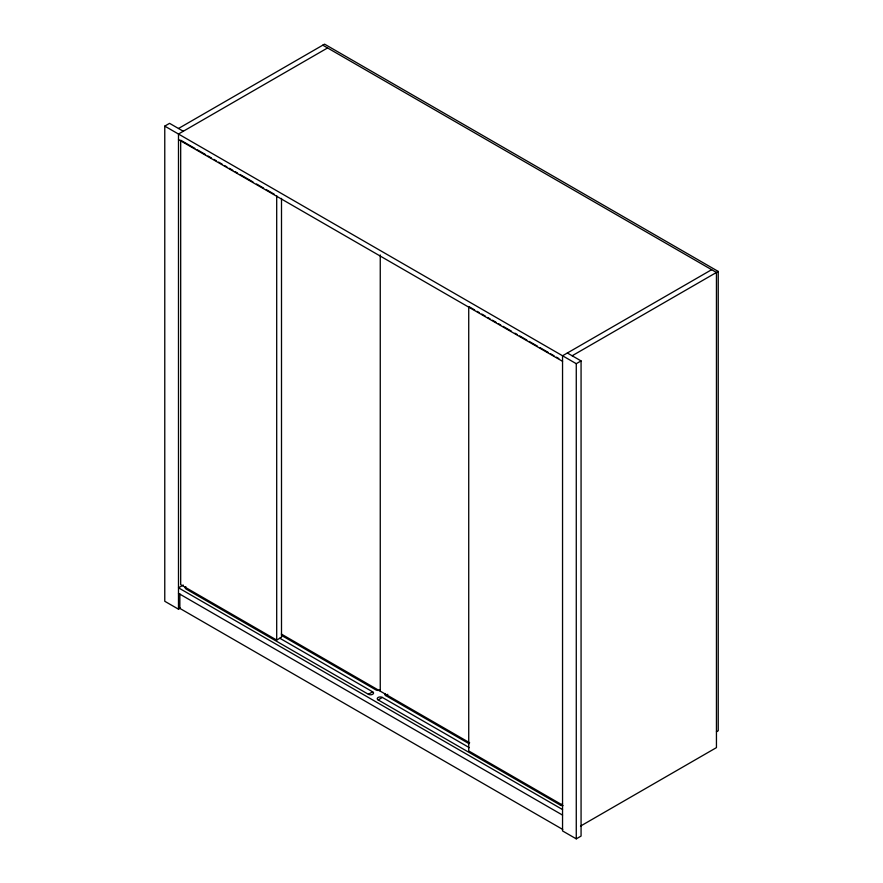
<?xml version="1.0" encoding="UTF-8"?>
<svg xmlns="http://www.w3.org/2000/svg" width="883" height="883" viewBox="0 0 883 883"><rect width="100%" height="100%" fill="white"/><g stroke="black" fill="none" stroke-linecap="round" stroke-linejoin="round"><path stroke-width="1.32" d="M180.408 608.089L178.487 609.193L164.768 601.279L164.768 126.114L169.569 123.344L183.289 131.258M178.487 128.488L324.569 44.15L718.232 271.434L718.232 730.749L716.444 731.786M327.582 47.947L178.487 134.028L178.487 609.193M711.654 269.69L562.548 355.772L562.548 830.936L576.268 838.85L581.069 836.08L581.069 360.915L567.35 353.001M572.151 355.772L718.232 271.434M183.256 585.054L178.487 587.813L562.548 809.545M164.768 126.114L576.268 363.686L581.069 360.915M194.9 148.421L180.684 140.209L180.684 584.645L276.699 640.076L281.5 637.305L281.5 198.377M368.388 694.281L372.648 691.83A3.002 1.733 0 0 1 372.648 694.281A3.002 1.733 0 0 1 368.388 694.281L186.092 589.038A3.002 1.733 0 0 1 185.883 586.72M382.383 697.449A3.002 1.733 0 0 0 378.134 697.449A3.002 1.733 0 0 0 378.134 699.91L382.383 697.449L469.359 747.669M385.12 693.541A3.002 1.733 0 0 0 385.672 695.55L387.803 694.325M378.134 699.91L560.418 805.153L562.548 803.927M580.495 826.113L716.444 747.625L716.444 272.461L322.781 45.176M197.273 149.79L205.573 154.58M207.947 155.949L211.501 158.002M213.874 159.37L216.236 160.739M218.609 162.108L222.163 164.161M224.536 165.529L226.909 166.898M229.282 168.267L232.836 170.32M235.209 171.688L237.582 173.057M239.944 174.426L252.991 181.953M256.545 184.006L263.653 188.112M266.026 189.481L274.326 194.271M474.657 309.933L468.73 306.511L468.73 750.947L562.372 805.009M477.03 311.302L479.392 312.67M481.765 314.039L485.319 316.092M487.692 317.461L490.065 318.829M492.438 320.198L495.992 322.251M498.365 323.62L500.738 324.988M503.1 326.357L511.4 331.147M514.955 333.2L517.328 334.569M519.701 335.937L526.809 340.043M529.182 341.412L537.482 346.202M539.855 347.571L548.144 352.372M550.517 353.741L554.071 355.794M556.445 357.162L558.818 358.531M178.487 139.58L562.548 361.313M281.313 634.038L469.657 742.769M281.809 635.583L375.937 689.932A3.002 1.733 0 0 0 379.955 690.053M385.672 695.55L469.072 743.707M279.712 638.177L372.648 691.83M178.487 593.354L562.548 815.097M562.725 829.446L179.856 608.398L179.856 593.884M576.268 363.686L576.268 838.85M380.253 254.977L380.253 691.157M276.699 195.64L276.699 640.076M563.023 805.638A3.002 1.733 0 0 1 560.418 805.153"/></g></svg>
